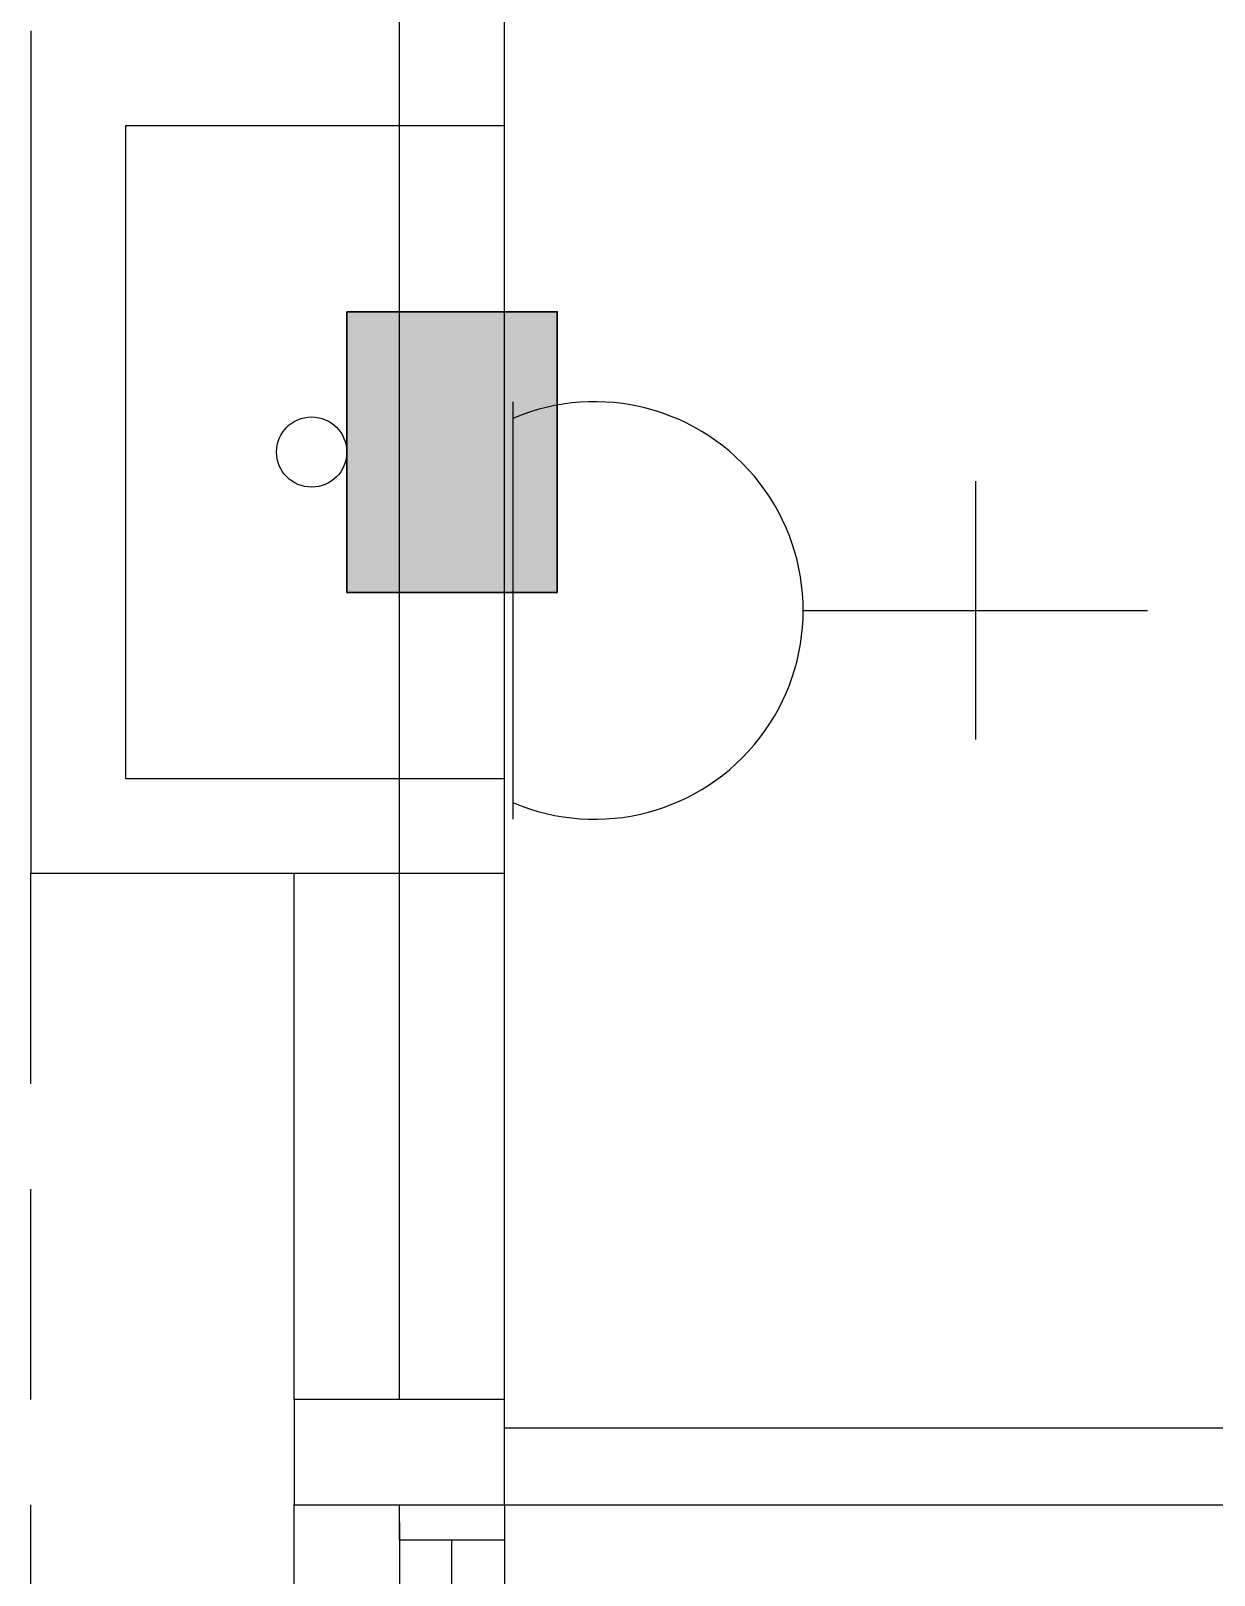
# Model space of a CAD drawing. Header units: inches. Extents: x 16928 to 514628, y -1471 to 241387.
# Drawn here: x 168855 to 170541, y 44415 to 46615 of the extents above; entities that cross this region are included whole.
import ezdxf

# ---------------------------------------------------------------- set-up
doc = ezdxf.new("R2010")
doc.units = ezdxf.units.IN
doc.header["$MEASUREMENT"] = 0
doc.linetypes.add('HIDDEN', pattern=[0.375, 0.25, -0.125])
doc.layers.add('COLUMN', color=8, linetype='Continuous', lineweight=30)
for name, color, linetype in [('DOWNPIPE', 8, 'Continuous'), ('ELECT', 6, 'Continuous'), ('LW', 2, 'Continuous'), ('partition', 8, 'Continuous'), ('TB', 8, 'Continuous'), ('WALL', 1, 'Continuous'), ('WIN', 9, 'Continuous')]:
    doc.layers.add(name, color=color, linetype=linetype)

# ---------------------------------------------------------------- blocks, each defined once
blk = doc.blocks.new('13A SSO 300mm')
at = {"layer": 'ELECT', "color": 6}
for p, q in [((0, 413.8), (0, 904.4)), ((-184, 659.1), (184, 659.1)), ((-297.4, 0), (297.4, 0))]:
    blk.add_line(p, q, dxfattribs=at)
blk.add_arc((0, 116.3), 297.4, 336.9763, 203.0237, dxfattribs=at)

msp = doc.modelspace()

# ---------------------------------------------------------------- linework, layer by layer
at = {"layer": 'COLUMN'}
msp.add_lwpolyline([(169305, 46215.4), (169605, 46215.4), (169605, 45815.4), (169305, 45815.4)], close=True, dxfattribs=at)
msp.add_solid([(169305, 46215.4), (169605, 46215.4), (169305, 45815.4), (169605, 45815.4)], dxfattribs=at)
at = {"layer": 'DOWNPIPE'}
msp.add_circle((169255, 46015.4), 50, dxfattribs=at)
at = {"layer": 'LW', "linetype": 'HIDDEN', "ltscale": 1200}
msp.add_line((168855, 40615.4), (168855, 45415.4), dxfattribs=at)
at = {"layer": 'LW'}
for p, q in [((169230, 44665.4), (169230, 45415.4)), ((169230, 41515.4), (169230, 44515.4))]:
    msp.add_line(p, q, dxfattribs=at)
at = {"layer": 'partition'}
for p, q in [((169530, 44625.4), (173530, 44625.4)), ((169530, 44515.4), (173530, 44515.4))]:
    msp.add_line(p, q, dxfattribs=at)
at = {"layer": 'WALL'}
for p, q in [((169530, 44515.4), (169530, 47515.4)), ((169380, 44665.4), (169380, 47365.4)), ((168855, 46615.4), (168855, 45415.4)), ((168990, 46480.4), (168990, 45550.4)), ((168990, 46480.4), (169530, 46480.4)), ((168990, 45550.4), (169530, 45550.4)), ((168855, 45415.4), (169530, 45415.4))]:
    msp.add_line(p, q, dxfattribs=at)
msp.add_lwpolyline([(169530, 44515.4), (169530, 44665.4), (169230, 44665.4), (169230, 44515.4)], close=True, dxfattribs=at)
at = {"layer": 'WIN'}
for p, q in [((169530, 44515.4), (169530, 41515.4)), ((169380, 44490.4), (169380, 41540.4)), ((169455, 43925.4), (169455, 44465.4))]:
    msp.add_line(p, q, dxfattribs=at)
msp.add_lwpolyline([(169380, 44465.4), (169380, 44515.4), (169530, 44515.4), (169530, 44465.4)], close=True, dxfattribs=at)

# ---------------------------------------------------------------- block references
at = {"layer": 'TB', "color": 6, "linetype": 'Continuous', "rotation": 270}
msp.add_blockref('13A SSO 300mm', (169541.7, 45789.7), dxfattribs=at)

doc.saveas('drawing.dxf')
